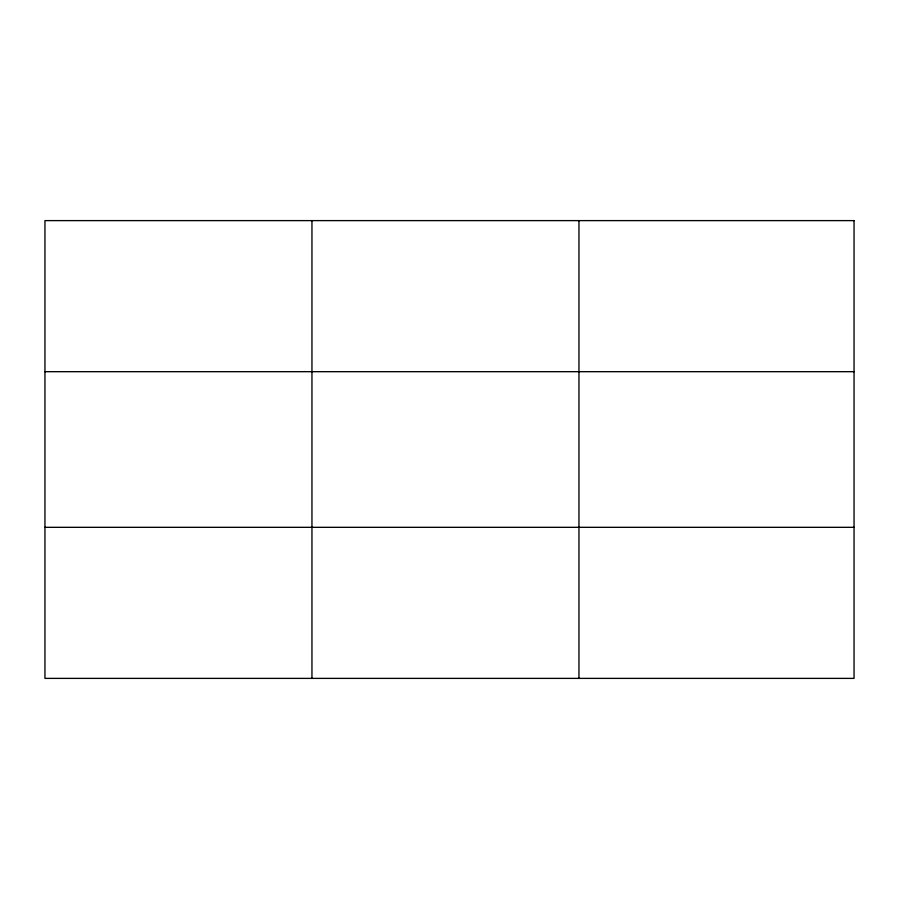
<?xml version="1.0" encoding="UTF-8"?>
<svg xmlns="http://www.w3.org/2000/svg" width="899" height="899" viewBox="0 0 899 899"><rect width="100%" height="100%" fill="white"/><g stroke="black" fill="none" stroke-linecap="round" stroke-linejoin="round"><path stroke-width="1.35" d="M311.953 678.385L311.953 220.615M578.956 678.385L578.956 220.615M44.95 371.68L854.05 371.68M44.95 527.32L854.05 527.32M854.05 220.615L854.05 678.385L44.95 678.385L44.95 220.615L854.05 220.615"/></g></svg>
